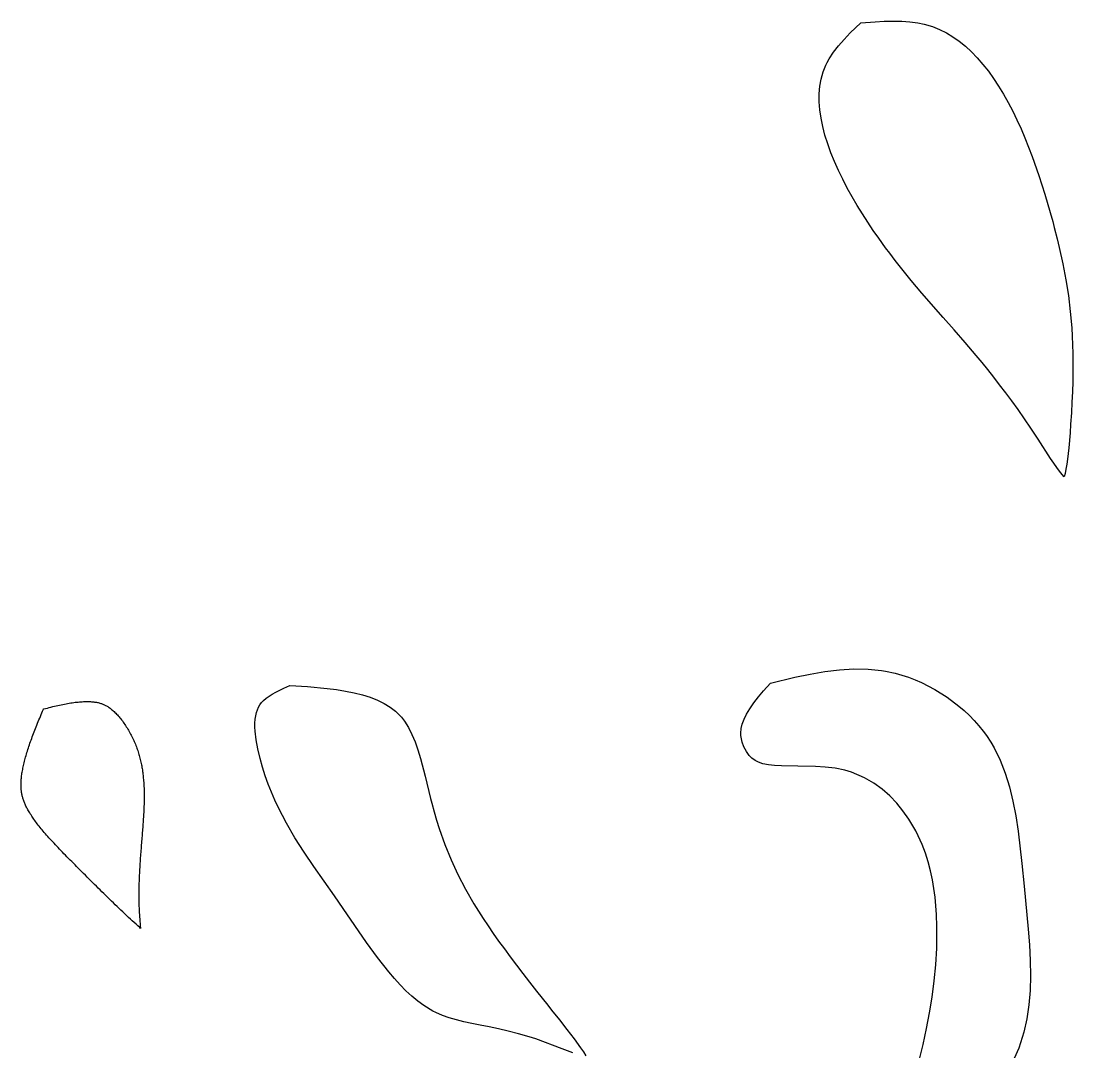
# Model space of a CAD drawing. Extents: x 4283 to 40403, y 1134 to 1764.
# Drawn here: x 4417.212 to 4419.203, y 1477.622 to 1479.573 of the extents above; entities that cross this region are included whole.
import ezdxf

# ---------------------------------------------------------------- set-up
doc = ezdxf.new("R2010")
doc.units = 0

# ---------------------------------------------------------------- blocks, each defined once
blk = doc.blocks.new('fd')
for points in [[(-174765.37, -78808.98), (-174762.81, -78808.8), (-174761.23, -78808.72), (-174759.67, -78808.68), (-174758.17, -78808.71), (-174756.73, -78808.81), (-174755.34, -78809), (-174754.23, -78809.23), (-174752.76, -78809.66), (-174751.55, -78810.15), (-174750.36, -78810.74), (-174749.22, -78811.44), (-174748.1, -78812.23), (-174747.01, -78813.11), (-174745.96, -78814.08), (-174744.94, -78815.14), (-174743.96, -78816.28), (-174743, -78817.49), (-174742.08, -78818.77), (-174741.2, -78820.12), (-174740.35, -78821.52), (-174739.53, -78822.98), (-174738.74, -78824.48), (-174737.99, -78826.02), (-174737.27, -78827.59), (-174736.59, -78829.18), (-174735.3, -78832.45), (-174734.14, -78835.75), (-174733.1, -78839.04), (-174732.16, -78842.27), (-174731.73, -78843.84), (-174731.46, -78844.86), (-174730.95, -78846.89), (-174730.59, -78848.36), (-174729.96, -78851.23), (-174729.42, -78854.03), (-174728.98, -78856.8), (-174728.64, -78859.59), (-174728.39, -78862.46), (-174728.3, -78863.92), (-174728.24, -78865.43), (-174728.2, -78866.97), (-174728.18, -78868.56), (-174728.19, -78870.2), (-174728.22, -78871.89), (-174728.27, -78873.65), (-174728.35, -78875.47), (-174728.45, -78877.36), (-174728.58, -78879.34), (-174728.69, -78880.88), (-174728.91, -78883.47), (-174729.13, -78885.47), (-174729.26, -78886.38), (-174729.4, -78887.23), (-174729.56, -78887.98), (-174729.72, -78888.55), (-174730.04, -78888.19), (-174730.51, -78887.61), (-174731.02, -78886.92), (-174731.55, -78886.17), (-174732.1, -78885.35), (-174734.3, -78881.96), (-174735.55, -78880.06), (-174736.68, -78878.39), (-174737.79, -78876.8), (-174738.88, -78875.28), (-174739.96, -78873.83), (-174741.02, -78872.43), (-174742.06, -78871.09), (-174743.09, -78869.79), (-174744.1, -78868.54), (-174745.11, -78867.33), (-174747.07, -78865.02), (-174749, -78862.81), (-174750.9, -78860.66), (-174754.65, -78856.37), (-174756.51, -78854.17), (-174758.38, -78851.85), (-174759.32, -78850.65), (-174760.28, -78849.4), (-174761, -78848.42), (-174762.2, -78846.76), (-174763.16, -78845.38), (-174764.12, -78843.95), (-174765.06, -78842.49), (-174765.98, -78841), (-174766.86, -78839.49), (-174767.71, -78837.96), (-174768.52, -78836.42), (-174769.27, -78834.86), (-174769.97, -78833.31), (-174770.6, -78831.76), (-174771.15, -78830.21), (-174771.63, -78828.68), (-174772.02, -78827.17), (-174772.32, -78825.69), (-174772.52, -78824.24), (-174772.62, -78822.82), (-174772.62, -78821.45), (-174772.5, -78820.13), (-174772.28, -78818.85), (-174771.93, -78817.6), (-174771.72, -78817.03), (-174771.47, -78816.44), (-174771.23, -78815.96), (-174770.88, -78815.32), (-174770.12, -78814.17), (-174769.24, -78813.03), (-174768.26, -78811.9), (-174767.19, -78810.77)], [(-174908.54, -78929.27), (-174908.5, -78929.26), (-174908.18, -78929.18), (-174907.87, -78929.1), (-174907.56, -78929.02), (-174907.25, -78928.94), (-174906.94, -78928.86), (-174906.64, -78928.79), (-174906.33, -78928.72), (-174906.04, -78928.65), (-174905.74, -78928.59), (-174905.45, -78928.52), (-174905.16, -78928.46), (-174904.88, -78928.41), (-174904.6, -78928.35), (-174904.32, -78928.3), (-174904.05, -78928.26), (-174903.78, -78928.21), (-174903.51, -78928.17), (-174903.25, -78928.14), (-174903, -78928.1), (-174902.74, -78928.07), (-174902.5, -78928.05), (-174902.25, -78928.02), (-174902.02, -78928), (-174901.78, -78927.99), (-174901.56, -78927.97), (-174901.34, -78927.97), (-174901.12, -78927.96), (-174900.91, -78927.96), (-174900.7, -78927.96), (-174900.5, -78927.97), (-174900.31, -78927.98), (-174900.12, -78927.99), (-174899.94, -78928), (-174899.76, -78928.02), (-174899.59, -78928.05), (-174899.42, -78928.07), (-174899.26, -78928.1), (-174899.1, -78928.13), (-174898.95, -78928.16), (-174898.8, -78928.2), (-174898.66, -78928.23), (-174898.52, -78928.28), (-174898.39, -78928.32), (-174898.26, -78928.36), (-174898.14, -78928.41), (-174898.01, -78928.46), (-174897.89, -78928.52), (-174897.78, -78928.58), (-174897.66, -78928.64), (-174897.54, -78928.7), (-174897.41, -78928.78), (-174897.29, -78928.85), (-174897.16, -78928.94), (-174897.02, -78929.03), (-174896.89, -78929.13), (-174896.75, -78929.24), (-174896.61, -78929.35), (-174896.47, -78929.47), (-174896.33, -78929.6), (-174896.18, -78929.73), (-174896.04, -78929.87), (-174895.89, -78930.01), (-174895.74, -78930.17), (-174895.6, -78930.32), (-174895.45, -78930.48), (-174895.3, -78930.65), (-174895.16, -78930.83), (-174895.01, -78931), (-174894.87, -78931.19), (-174894.73, -78931.37), (-174894.59, -78931.56), (-174894.45, -78931.76), (-174894.31, -78931.96), (-174894.17, -78932.16), (-174894.04, -78932.37), (-174893.91, -78932.58), (-174893.78, -78932.79), (-174893.65, -78933), (-174893.53, -78933.22), (-174893.41, -78933.44), (-174893.29, -78933.66), (-174893.17, -78933.88), (-174893.06, -78934.1), (-174892.95, -78934.33), (-174892.84, -78934.55), (-174892.74, -78934.77), (-174892.64, -78934.99), (-174892.55, -78935.22), (-174892.45, -78935.44), (-174892.36, -78935.66), (-174892.28, -78935.88), (-174892.2, -78936.11), (-174892.12, -78936.33), (-174892.04, -78936.55), (-174891.97, -78936.77), (-174891.9, -78937), (-174891.83, -78937.22), (-174891.77, -78937.44), (-174891.71, -78937.67), (-174891.65, -78937.89), (-174891.59, -78938.12), (-174891.54, -78938.35), (-174891.49, -78938.58), (-174891.44, -78938.8), (-174891.39, -78939.03), (-174891.35, -78939.26), (-174891.31, -78939.5), (-174891.27, -78939.73), (-174891.23, -78939.96), (-174891.2, -78940.2), (-174891.16, -78940.43), (-174891.13, -78940.67), (-174891.1, -78940.91), (-174891.08, -78941.15), (-174891.06, -78941.39), (-174891.03, -78941.64), (-174891.01, -78941.88), (-174891, -78942.13), (-174890.98, -78942.38), (-174890.97, -78942.62), (-174890.95, -78942.88), (-174890.94, -78943.13), (-174890.94, -78943.38), (-174890.93, -78943.64), (-174890.92, -78943.9), (-174890.92, -78944.16), (-174890.92, -78944.42), (-174890.92, -78944.68), (-174890.92, -78944.95), (-174890.92, -78945.21), (-174890.93, -78945.48), (-174890.94, -78945.75), (-174890.94, -78946.02), (-174890.95, -78946.3), (-174890.96, -78946.57), (-174890.97, -78946.85), (-174890.99, -78947.13), (-174891, -78947.41), (-174891.02, -78947.69), (-174891.03, -78947.98), (-174891.05, -78948.26), (-174891.07, -78948.55), (-174891.09, -78948.84), (-174891.11, -78949.13), (-174891.13, -78949.43), (-174891.15, -78949.72), (-174891.17, -78950.02), (-174891.19, -78950.32), (-174891.22, -78950.62), (-174891.24, -78950.92), (-174891.26, -78951.23), (-174891.29, -78951.53), (-174891.31, -78951.84), (-174891.34, -78952.15), (-174891.36, -78952.46), (-174891.39, -78952.78), (-174891.41, -78953.09), (-174891.44, -78953.41), (-174891.46, -78953.73), (-174891.49, -78954.05), (-174891.51, -78954.38), (-174891.54, -78954.7), (-174891.56, -78955.03), (-174891.59, -78955.36), (-174891.61, -78955.69), (-174891.63, -78956.02), (-174891.65, -78956.36), (-174891.68, -78956.69), (-174891.7, -78957.03), (-174891.72, -78957.37), (-174891.73, -78957.71), (-174891.75, -78958.06), (-174891.77, -78958.4), (-174891.78, -78958.75), (-174891.8, -78959.1), (-174891.81, -78959.45), (-174891.82, -78959.81), (-174891.83, -78960.16), (-174891.84, -78960.52), (-174891.84, -78960.88), (-174891.85, -78961.24), (-174891.85, -78961.61), (-174891.85, -78961.97), (-174891.85, -78962.34), (-174891.84, -78962.71), (-174891.84, -78963.08), (-174891.83, -78963.45), (-174891.82, -78963.82), (-174891.81, -78964.2), (-174891.79, -78964.58), (-174891.77, -78964.96), (-174891.75, -78965.34), (-174891.73, -78965.72), (-174891.7, -78966.11), (-174891.68, -78966.5), (-174891.64, -78966.88), (-174891.61, -78967.28), (-174891.57, -78967.67), (-174891.56, -78967.72), (-174891.7, -78967.59), (-174892.02, -78967.3), (-174892.34, -78967.01), (-174892.67, -78966.71), (-174892.99, -78966.41), (-174893.32, -78966.1), (-174893.65, -78965.79), (-174893.98, -78965.48), (-174894.31, -78965.17), (-174894.64, -78964.85), (-174894.98, -78964.54), (-174895.31, -78964.22), (-174895.64, -78963.9), (-174895.98, -78963.58), (-174896.31, -78963.25), (-174896.65, -78962.93), (-174896.98, -78962.61), (-174897.31, -78962.28), (-174897.64, -78961.96), (-174897.98, -78961.63), (-174898.31, -78961.31), (-174898.64, -78960.98), (-174898.96, -78960.66), (-174899.29, -78960.33), (-174899.62, -78960.01), (-174899.94, -78959.69), (-174900.26, -78959.37), (-174900.58, -78959.05), (-174900.9, -78958.74), (-174901.21, -78958.42), (-174901.52, -78958.11), (-174901.83, -78957.8), (-174902.14, -78957.5), (-174902.44, -78957.2), (-174902.74, -78956.9), (-174903.03, -78956.6), (-174903.32, -78956.31), (-174903.61, -78956.02), (-174903.89, -78955.74), (-174904.17, -78955.45), (-174904.44, -78955.18), (-174904.71, -78954.9), (-174904.98, -78954.63), (-174905.24, -78954.36), (-174905.49, -78954.09), (-174905.75, -78953.83), (-174905.99, -78953.57), (-174906.24, -78953.32), (-174906.47, -78953.06), (-174906.71, -78952.81), (-174906.94, -78952.57), (-174907.16, -78952.32), (-174907.38, -78952.08), (-174907.6, -78951.84), (-174907.81, -78951.61), (-174908.01, -78951.37), (-174908.21, -78951.14), (-174908.41, -78950.92), (-174908.6, -78950.69), (-174908.78, -78950.47), (-174908.97, -78950.25), (-174909.14, -78950.04), (-174909.31, -78949.82), (-174909.48, -78949.61), (-174909.64, -78949.41), (-174909.79, -78949.2), (-174909.94, -78949), (-174910.09, -78948.8), (-174910.23, -78948.61), (-174910.37, -78948.41), (-174910.5, -78948.22), (-174910.62, -78948.03), (-174910.74, -78947.85), (-174910.86, -78947.67), (-174910.97, -78947.49), (-174911.08, -78947.31), (-174911.18, -78947.14), (-174911.27, -78946.96), (-174911.37, -78946.79), (-174911.46, -78946.63), (-174911.54, -78946.46), (-174911.62, -78946.3), (-174911.69, -78946.14), (-174911.76, -78945.98), (-174911.83, -78945.83), (-174911.9, -78945.67), (-174911.95, -78945.52), (-174912.01, -78945.37), (-174912.06, -78945.22), (-174912.11, -78945.08), (-174912.16, -78944.93), (-174912.2, -78944.79), (-174912.24, -78944.64), (-174912.27, -78944.5), (-174912.31, -78944.35), (-174912.34, -78944.21), (-174912.37, -78944.06), (-174912.39, -78943.92), (-174912.41, -78943.77), (-174912.43, -78943.62), (-174912.45, -78943.47), (-174912.46, -78943.32), (-174912.47, -78943.17), (-174912.48, -78943.01), (-174912.49, -78942.84), (-174912.49, -78942.68), (-174912.49, -78942.5), (-174912.49, -78942.33), (-174912.48, -78942.14), (-174912.47, -78941.96), (-174912.46, -78941.77), (-174912.44, -78941.58), (-174912.43, -78941.38), (-174912.4, -78941.17), (-174912.38, -78940.97), (-174912.35, -78940.75), (-174912.32, -78940.54), (-174912.28, -78940.32), (-174912.24, -78940.1), (-174912.2, -78939.87), (-174912.16, -78939.64), (-174912.11, -78939.41), (-174912.06, -78939.17), (-174912, -78938.93), (-174911.94, -78938.69), (-174911.88, -78938.44), (-174911.82, -78938.19), (-174911.75, -78937.94), (-174911.68, -78937.69), (-174911.61, -78937.43), (-174911.53, -78937.17), (-174911.45, -78936.9), (-174911.37, -78936.64), (-174911.28, -78936.37), (-174911.2, -78936.1), (-174911.1, -78935.82), (-174911.01, -78935.55), (-174910.92, -78935.27), (-174910.82, -78934.99), (-174910.72, -78934.71), (-174910.61, -78934.42), (-174910.51, -78934.14), (-174910.4, -78933.85), (-174910.29, -78933.56), (-174910.18, -78933.27), (-174910.06, -78932.97), (-174909.95, -78932.68), (-174909.83, -78932.38), (-174909.71, -78932.08), (-174909.59, -78931.78), (-174909.47, -78931.48), (-174909.34, -78931.17), (-174909.21, -78930.87), (-174909.09, -78930.56), (-174908.96, -78930.25), (-174908.83, -78929.95), (-174908.7, -78929.64), (-174908.56, -78929.32)]]:
    blk.add_lwpolyline(points, close=True)
for points in [[(-174755.78, -78993.46), (-174754.45, -78988.06), (-174753.85, -78985.3), (-174753.32, -78982.54), (-174752.87, -78979.76), (-174752.5, -78976.94), (-174752.22, -78974.09), (-174752.05, -78971.2), (-174752.01, -78967.37), (-174752.08, -78965.29), (-174752.32, -78962.26), (-174752.78, -78959.22), (-174753.12, -78957.64), (-174753.53, -78956.08), (-174754.02, -78954.54), (-174754.6, -78953.01), (-174755.27, -78951.51), (-174755.73, -78950.61), (-174756.94, -78948.56), (-174757.96, -78947.12), (-174759.06, -78945.77), (-174760.28, -78944.5), (-174761.62, -78943.33), (-174763.07, -78942.27), (-174764.68, -78941.32), (-174766.96, -78940.36), (-174768.15, -78940.01), (-174769.87, -78939.66), (-174771.59, -78939.45), (-174773.28, -78939.34), (-174776.37, -78939.3), (-174779.24, -78939.26), (-174780.45, -78939.19), (-174781.55, -78939.06), (-174782.49, -78938.86), (-174783.25, -78938.6), (-174783.86, -78938.3), (-174784.44, -78937.88), (-174784.89, -78937.41), (-174785.39, -78936.71), (-174785.82, -78935.89), (-174786.12, -78935.07), (-174786.35, -78933.94), (-174786.37, -78933.48), (-174786.3, -78932.7), (-174786.12, -78931.92), (-174785.81, -78931.08), (-174785.37, -78930.18), (-174784.79, -78929.22), (-174784.09, -78928.21), (-174783.27, -78927.16), (-174782.38, -78926.08), (-174781.19, -78924.73), (-174776.9, -78923.71), (-174774.25, -78923.16), (-174771.63, -78922.71), (-174769.07, -78922.4), (-174766.57, -78922.25), (-174764.08, -78922.28), (-174762.92, -78922.38), (-174761.71, -78922.53), (-174761.04, -78922.64), (-174759.35, -78923.01), (-174758.18, -78923.33), (-174757, -78923.72), (-174755.83, -78924.17), (-174754.71, -78924.65), (-174752.4, -78925.84), (-174750.24, -78927.19), (-174748.17, -78928.75), (-174747.24, -78929.54), (-174746.33, -78930.4), (-174745.47, -78931.28), (-174744.66, -78932.2), (-174743.9, -78933.15), (-174743.33, -78933.92), (-174742.56, -78935.1), (-174742, -78936.07), (-174740.93, -78938.25), (-174740.05, -78940.52), (-174739.31, -78942.91), (-174738.7, -78945.41), (-174738.2, -78948.02), (-174737.79, -78950.7), (-174737.13, -78956.35), (-174736.74, -78960.33), (-174736, -78967.86), (-174735.8, -78970.63), (-174735.66, -78973.36), (-174735.62, -78976.02), (-174735.69, -78978.61), (-174735.9, -78981.13), (-174736.26, -78983.57), (-174736.79, -78985.92), (-174737.68, -78988.7), (-174738.45, -78990.56)], [(-174815.82, -78989.53), (-174817.66, -78988.81), (-174822.27, -78987.11), (-174823.48, -78986.72), (-174825.34, -78986.18), (-174827.13, -78985.73), (-174828.84, -78985.34), (-174830.47, -78985.01), (-174832.02, -78984.7), (-174833.49, -78984.4), (-174834.89, -78984.09), (-174836.21, -78983.77), (-174837.46, -78983.4), (-174838.65, -78982.98), (-174839.8, -78982.49), (-174840.34, -78982.22), (-174841.94, -78981.25), (-174842.98, -78980.48), (-174844.03, -78979.61), (-174845.05, -78978.66), (-174846.07, -78977.62), (-174847.08, -78976.51), (-174848.06, -78975.34), (-174850.02, -78972.83), (-174851.94, -78970.18), (-174856.03, -78964.22), (-174857.57, -78962.02), (-174859.4, -78959.43), (-174861.18, -78956.88), (-174862.88, -78954.37), (-174864.49, -78951.84), (-174865.99, -78949.27), (-174867.37, -78946.61), (-174868, -78945.26), (-174868.61, -78943.86), (-174869.17, -78942.43), (-174869.69, -78940.96), (-174870.17, -78939.44), (-174870.59, -78937.95), (-174870.99, -78936.28), (-174871.29, -78934.69), (-174871.47, -78933.13), (-174871.5, -78932.43), (-174871.5, -78931.73), (-174871.45, -78931.07), (-174871.37, -78930.46), (-174871.24, -78929.9), (-174871.08, -78929.39), (-174870.88, -78928.94), (-174870.63, -78928.52), (-174870.34, -78928.15), (-174869.98, -78927.77), (-174869.54, -78927.4), (-174869.03, -78927.03), (-174868.46, -78926.67), (-174867.85, -78926.33), (-174866.43, -78925.62), (-174865.37, -78925.14), (-174862.32, -78925.35), (-174858.87, -78925.67), (-174857.23, -78925.88), (-174855.64, -78926.13), (-174854.11, -78926.44), (-174852.66, -78926.8), (-174851.3, -78927.22), (-174850.04, -78927.72), (-174848.88, -78928.29), (-174847.82, -78928.94), (-174846.89, -78929.66), (-174845.83, -78930.72), (-174845.29, -78931.42), (-174844.61, -78932.51), (-174843.99, -78933.72), (-174843.44, -78935.04), (-174842.94, -78936.45), (-174842.49, -78937.92), (-174841.68, -78941.06), (-174840.73, -78944.97), (-174840.52, -78945.79), (-174840.11, -78947.3), (-174839.67, -78948.78), (-174839.21, -78950.24), (-174838.23, -78953.01), (-174837.14, -78955.69), (-174835.93, -78958.3), (-174834.6, -78960.86), (-174833.13, -78963.41), (-174831.52, -78965.97), (-174830.65, -78967.28), (-174829.74, -78968.61), (-174828.8, -78969.95), (-174827.8, -78971.32), (-174826.77, -78972.72), (-174825.69, -78974.16), (-174824.56, -78975.64), (-174823.38, -78977.16), (-174822.15, -78978.73), (-174820.21, -78981.19), (-174819.53, -78982.04), (-174818.17, -78983.75), (-174816.84, -78985.45), (-174815.58, -78987.1), (-174814.45, -78988.65), (-174813.95, -78989.37), (-174813.51, -78990.04)]]:
    blk.add_lwpolyline(points)
blk = doc.blocks.new('dsdf')
blk.add_blockref('fd', (0, 0))

msp = doc.modelspace()

# ---------------------------------------------------------------- block references
at = {"xscale": 0.0108, "yscale": 0.0108, "zscale": 0.0108}
msp.add_blockref('dsdf', (6306.2672, 2330.7072), dxfattribs=at)

doc.saveas('drawing.dxf')
